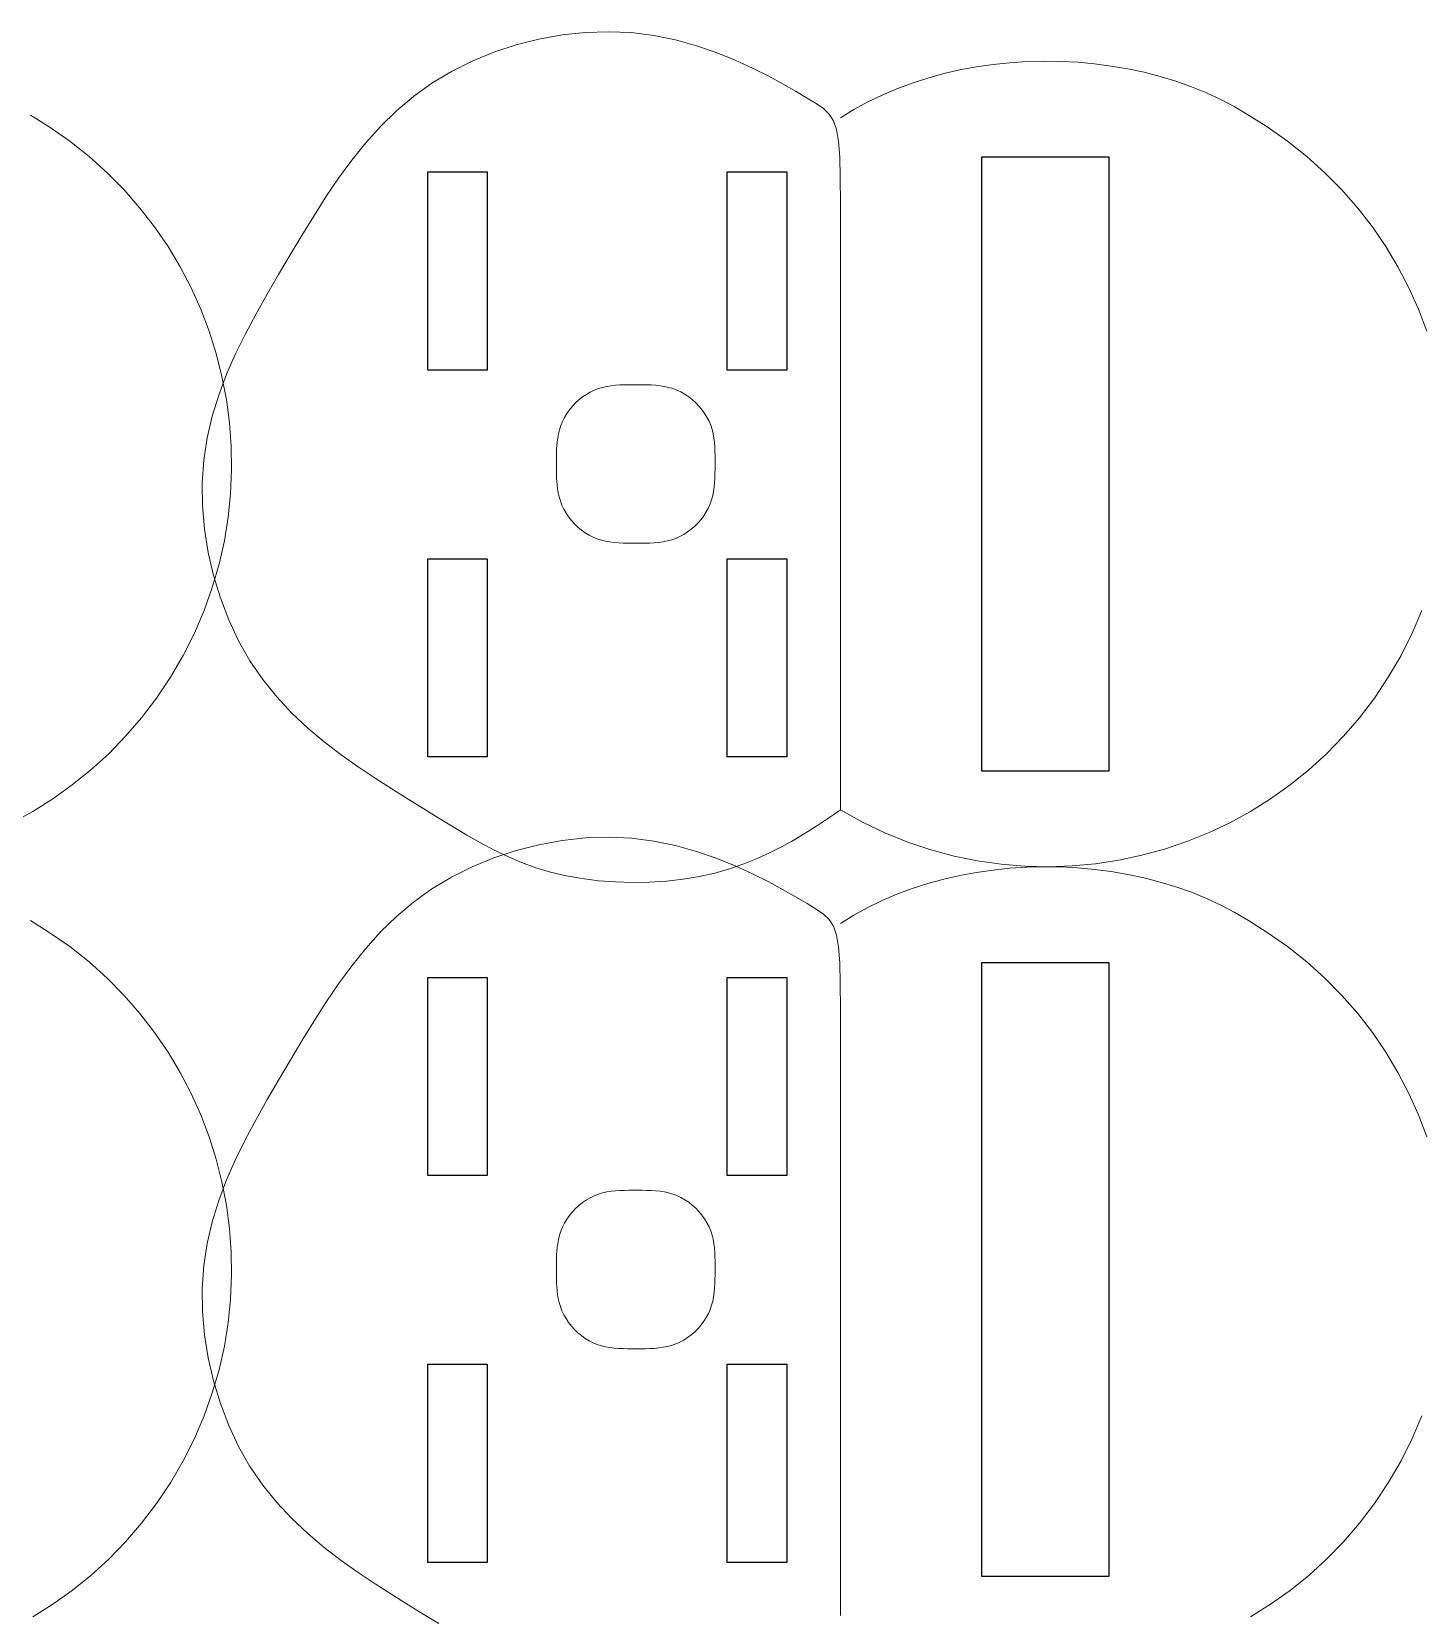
# Model space of a CAD drawing. Header units: millimetres. Extents: x -413 to -167, y -330 to -180.
# Drawn here: x -264.66 to -229.65, y -287.29 to -247.34 of the extents above; entities that cross this region are included whole.
import ezdxf

# ---------------------------------------------------------------- set-up
doc = ezdxf.new("R2010")
doc.units = ezdxf.units.MM
doc.layers.add('CUT', color=7, linetype='CONTINUOUS')

msp = doc.modelspace()

# ---------------------------------------------------------------- linework, layer by layer
at = {"layer": 'CUT', "color": 7, "linetype": 'CONTINUOUS', "lineweight": 0}
for p, q in [((-252.999, -247.86), (-252.435, -247.674)), ((-252.435, -247.674), (-251.858, -247.528)), ((-251.858, -247.528), (-251.274, -247.422)), ((-251.274, -247.422), (-250.687, -247.359)), ((-250.687, -247.359), (-250.102, -247.34)), ((-250.102, -247.34), (-249.525, -247.365)), ((-249.525, -247.365), (-248.962, -247.437)), ((-248.962, -247.437), (-248.415, -247.549)), ((-248.415, -247.549), (-247.888, -247.696)), ((-253.546, -248.084), (-252.999, -247.86)), ((-247.888, -247.696), (-247.387, -247.869)), ((-247.387, -247.869), (-246.913, -248.06)), ((-246.913, -248.06), (-246.471, -248.262)), ((-254.564, -248.642), (-254.069, -248.345)), ((-254.069, -248.345), (-253.546, -248.084)), ((-246.471, -248.262), (-246.064, -248.466)), ((-246.064, -248.466), (-245.696, -248.665)), ((-242.05, -248.509), (-241.647, -248.398)), ((-241.647, -248.398), (-241.238, -248.305)), ((-241.238, -248.305), (-240.822, -248.228)), ((-240.822, -248.228), (-240.402, -248.167)), ((-240.402, -248.167), (-239.978, -248.123)), ((-239.978, -248.123), (-239.551, -248.096)), ((-239.551, -248.096), (-239.123, -248.085)), ((-239.123, -248.085), (-238.695, -248.09)), ((-238.695, -248.09), (-238.268, -248.112)), ((-238.268, -248.112), (-237.843, -248.151)), ((-237.843, -248.151), (-237.421, -248.206)), ((-237.421, -248.206), (-237.003, -248.277)), ((-237.003, -248.277), (-236.592, -248.365)), ((-236.592, -248.365), (-236.187, -248.47)), ((-236.187, -248.47), (-235.789, -248.591)), ((-255.026, -248.974), (-254.564, -248.642)), ((-245.696, -248.665), (-245.371, -248.851)), ((-245.371, -248.851), (-245.092, -249.015)), ((-243.203, -248.938), (-242.829, -248.778)), ((-242.829, -248.778), (-242.444, -248.635)), ((-242.444, -248.635), (-242.05, -248.509)), ((-235.789, -248.591), (-235.401, -248.729)), ((-235.401, -248.729), (-235.023, -248.883)), ((-255.455, -249.337), (-255.026, -248.974)), ((-245.092, -249.015), (-244.863, -249.154)), ((-244.863, -249.154), (-244.679, -249.281)), ((-243.915, -249.306), (-243.566, -249.114)), ((-243.566, -249.114), (-243.203, -248.938)), ((-235.023, -248.883), (-234.657, -249.053)), ((-234.657, -249.053), (-234.303, -249.24)), ((-234.303, -249.24), (-233.963, -249.444)), ((-264.683, -249.444), (-264.213, -249.74)), ((-255.855, -249.728), (-255.455, -249.337)), ((-244.679, -249.281), (-244.536, -249.419)), ((-244.536, -249.419), (-244.43, -249.588)), ((-244.43, -249.588), (-244.353, -249.811)), ((-244.251, -249.516), (-243.915, -249.306)), ((-233.963, -249.444), (-233.493, -249.74)), ((-264.213, -249.74), (-263.696, -250.1)), ((-256.229, -250.145), (-255.855, -249.728)), ((-244.353, -249.811), (-244.303, -250.109)), ((-233.493, -249.74), (-232.977, -250.1)), ((-263.696, -250.1), (-263.209, -250.486)), ((-256.581, -250.583), (-256.229, -250.145)), ((-244.303, -250.109), (-244.272, -250.505)), ((-232.977, -250.1), (-232.489, -250.486)), ((-263.209, -250.486), (-262.751, -250.898)), ((-256.914, -251.038), (-256.581, -250.583)), ((-244.272, -250.505), (-244.257, -251.021)), ((-232.489, -250.486), (-232.031, -250.898)), ((-262.751, -250.898), (-262.322, -251.332)), ((-257.232, -251.508), (-256.914, -251.038)), ((-244.257, -251.021), (-244.251, -251.677)), ((-232.031, -250.898), (-231.602, -251.332)), ((-262.322, -251.332), (-261.923, -251.789)), ((-257.539, -251.99), (-257.232, -251.508)), ((-244.251, -251.677), (-244.251, -252.496)), ((-231.602, -251.332), (-231.203, -251.789)), ((-261.923, -251.789), (-261.554, -252.265)), ((-257.838, -252.478), (-257.539, -251.99)), ((-231.203, -251.789), (-230.834, -252.265)), ((-261.554, -252.265), (-261.216, -252.761)), ((-230.834, -252.265), (-230.496, -252.761)), ((-261.216, -252.761), (-260.909, -253.273)), ((-258.133, -252.971), (-257.838, -252.478)), ((-244.251, -252.496), (-244.251, -253.487)), ((-230.496, -252.761), (-230.189, -253.273)), ((-260.909, -253.273), (-260.634, -253.801)), ((-258.426, -253.464), (-258.133, -252.971)), ((-230.189, -253.273), (-229.914, -253.801)), ((-258.716, -253.959), (-258.426, -253.464)), ((-244.251, -253.487), (-244.251, -254.621)), ((-260.634, -253.801), (-260.39, -254.343)), ((-258.996, -254.457), (-258.716, -253.959)), ((-229.914, -253.801), (-229.67, -254.343)), ((-260.39, -254.343), (-260.179, -254.897)), ((-259.263, -254.959), (-258.996, -254.457)), ((-229.67, -254.343), (-229.459, -254.897)), ((-244.251, -254.621), (-244.251, -255.86)), ((-260.179, -254.897), (-260, -255.462)), ((-259.512, -255.467), (-259.263, -254.959)), ((-260, -255.462), (-259.855, -256.036)), ((-259.738, -255.982), (-259.512, -255.467)), ((-259.935, -256.506), (-259.738, -255.982)), ((-259.855, -256.036), (-259.743, -256.618)), ((-244.251, -255.86), (-244.251, -257.166)), ((-250.663, -256.489), (-250.564, -256.432)), ((-250.564, -256.432), (-250.462, -256.384)), ((-250.462, -256.384), (-250.358, -256.345)), ((-250.358, -256.345), (-250.252, -256.314)), ((-250.252, -256.314), (-250.145, -256.29)), ((-250.145, -256.29), (-250.036, -256.272)), ((-250.036, -256.272), (-249.926, -256.26)), ((-249.926, -256.26), (-249.815, -256.252)), ((-249.815, -256.252), (-249.703, -256.248)), ((-249.703, -256.248), (-249.59, -256.246)), ((-249.59, -256.246), (-249.477, -256.245)), ((-249.477, -256.245), (-249.364, -256.245)), ((-249.364, -256.245), (-249.251, -256.246)), ((-249.251, -256.246), (-249.138, -256.248)), ((-249.138, -256.248), (-249.026, -256.252)), ((-249.026, -256.252), (-248.915, -256.259)), ((-248.915, -256.259), (-248.805, -256.271)), ((-248.805, -256.271), (-248.696, -256.288)), ((-248.696, -256.288), (-248.588, -256.312)), ((-248.588, -256.312), (-248.482, -256.342)), ((-248.482, -256.342), (-248.378, -256.381)), ((-248.378, -256.381), (-248.276, -256.428)), ((-248.276, -256.428), (-248.177, -256.485)), ((-260.1, -257.04), (-259.935, -256.506)), ((-259.743, -256.618), (-259.664, -257.206)), ((-251.09, -256.881), (-251.016, -256.791)), ((-251.016, -256.791), (-250.936, -256.706)), ((-250.936, -256.706), (-250.849, -256.627)), ((-250.849, -256.627), (-250.758, -256.555)), ((-250.758, -256.555), (-250.663, -256.489)), ((-248.177, -256.485), (-248.081, -256.549)), ((-248.081, -256.549), (-247.99, -256.621)), ((-247.99, -256.621), (-247.903, -256.7)), ((-247.903, -256.7), (-247.822, -256.784)), ((-247.822, -256.784), (-247.747, -256.874)), ((-260.227, -257.587), (-260.1, -257.04)), ((-259.664, -257.206), (-259.62, -257.798)), ((-251.308, -257.278), (-251.267, -257.175)), ((-251.267, -257.175), (-251.216, -257.074)), ((-251.216, -257.074), (-251.157, -256.976)), ((-251.157, -256.976), (-251.09, -256.881)), ((-247.747, -256.874), (-247.68, -256.968)), ((-247.68, -256.968), (-247.62, -257.066)), ((-247.62, -257.066), (-247.569, -257.167)), ((-247.569, -257.167), (-247.527, -257.27)), ((-244.251, -257.166), (-244.251, -258.503)), ((-260.313, -258.147), (-260.227, -257.587)), ((-251.399, -257.685), (-251.385, -257.587)), ((-251.385, -257.587), (-251.366, -257.486)), ((-251.366, -257.486), (-251.341, -257.382)), ((-251.341, -257.382), (-251.308, -257.278)), ((-247.527, -257.27), (-247.493, -257.376)), ((-247.493, -257.376), (-247.467, -257.483)), ((-247.467, -257.483), (-247.448, -257.591)), ((-247.448, -257.591), (-247.434, -257.701)), ((-259.62, -257.798), (-259.611, -258.394)), ((-251.416, -258.014), (-251.415, -257.944)), ((-251.416, -258.073), (-251.416, -258.014)), ((-251.415, -257.944), (-251.413, -257.865)), ((-251.413, -257.865), (-251.407, -257.778)), ((-251.407, -257.778), (-251.399, -257.685)), ((-247.434, -257.701), (-247.425, -257.812)), ((-247.425, -257.812), (-247.42, -257.924)), ((-247.42, -257.924), (-247.417, -258.036)), ((-247.417, -258.036), (-247.416, -258.149)), ((-260.352, -258.72), (-260.313, -258.147)), ((-259.611, -258.394), (-259.637, -258.991)), ((-251.416, -258.122), (-251.416, -258.073)), ((-251.416, -258.162), (-251.416, -258.122)), ((-251.416, -258.196), (-251.416, -258.162)), ((-251.416, -258.226), (-251.416, -258.196)), ((-251.416, -258.255), (-251.416, -258.226)), ((-251.416, -258.284), (-251.416, -258.255)), ((-251.416, -258.316), (-251.416, -258.284)), ((-251.416, -258.354), (-251.416, -258.316)), ((-251.416, -258.4), (-251.416, -258.354)), ((-251.416, -258.456), (-251.416, -258.4)), ((-251.416, -258.523), (-251.416, -258.456)), ((-247.416, -258.375), (-247.418, -258.488)), ((-247.416, -258.149), (-247.416, -258.262)), ((-247.416, -258.262), (-247.416, -258.375)), ((-260.346, -259.303), (-260.352, -258.72)), ((-251.414, -258.599), (-251.416, -258.523)), ((-251.409, -258.684), (-251.414, -258.599)), ((-251.402, -258.775), (-251.409, -258.684)), ((-251.39, -258.872), (-251.402, -258.775)), ((-247.438, -258.822), (-247.453, -258.932)), ((-247.427, -258.712), (-247.438, -258.822)), ((-247.421, -258.6), (-247.427, -258.712)), ((-247.418, -258.488), (-247.421, -258.6)), ((-244.251, -258.503), (-244.251, -259.833)), ((-259.637, -258.991), (-259.698, -259.587)), ((-251.373, -258.972), (-251.39, -258.872)), ((-251.35, -259.075), (-251.373, -258.972)), ((-251.319, -259.179), (-251.35, -259.075)), ((-251.28, -259.283), (-251.319, -259.179)), ((-247.539, -259.251), (-247.584, -259.354)), ((-247.503, -259.146), (-247.539, -259.251)), ((-247.475, -259.04), (-247.503, -259.146)), ((-247.453, -258.932), (-247.475, -259.04)), ((-260.296, -259.889), (-260.346, -259.303)), ((-259.698, -259.587), (-259.795, -260.182)), ((-251.233, -259.385), (-251.28, -259.283)), ((-251.176, -259.484), (-251.233, -259.385)), ((-251.112, -259.58), (-251.176, -259.484)), ((-251.04, -259.671), (-251.112, -259.58)), ((-247.769, -259.643), (-247.846, -259.732)), ((-247.7, -259.551), (-247.769, -259.643)), ((-247.637, -259.454), (-247.7, -259.551)), ((-247.584, -259.354), (-247.637, -259.454)), ((-260.204, -260.475), (-260.296, -259.889)), ((-250.961, -259.758), (-251.04, -259.671)), ((-250.877, -259.839), (-250.961, -259.758)), ((-250.787, -259.914), (-250.877, -259.839)), ((-250.693, -259.981), (-250.787, -259.914)), ((-250.595, -260.041), (-250.693, -259.981)), ((-250.494, -260.092), (-250.595, -260.041)), ((-248.207, -260.023), (-248.307, -260.077)), ((-248.11, -259.961), (-248.207, -260.023)), ((-248.017, -259.891), (-248.11, -259.961)), ((-247.929, -259.815), (-248.017, -259.891)), ((-247.846, -259.732), (-247.929, -259.815)), ((-244.251, -259.833), (-244.251, -261.118)), ((-259.795, -260.182), (-259.929, -260.773)), ((-250.39, -260.134), (-250.494, -260.092)), ((-250.285, -260.167), (-250.39, -260.134)), ((-250.178, -260.193), (-250.285, -260.167)), ((-250.07, -260.213), (-250.178, -260.193)), ((-249.96, -260.226), (-250.07, -260.213)), ((-249.849, -260.235), (-249.96, -260.226)), ((-249.737, -260.241), (-249.849, -260.235)), ((-249.625, -260.244), (-249.737, -260.241)), ((-249.512, -260.244), (-249.625, -260.244)), ((-249.399, -260.245), (-249.512, -260.244)), ((-249.286, -260.244), (-249.399, -260.245)), ((-249.173, -260.243), (-249.286, -260.244)), ((-249.061, -260.24), (-249.173, -260.243)), ((-248.949, -260.233), (-249.061, -260.24)), ((-248.839, -260.223), (-248.949, -260.233)), ((-248.729, -260.207), (-248.839, -260.223)), ((-248.621, -260.186), (-248.729, -260.207)), ((-248.514, -260.158), (-248.621, -260.186)), ((-248.41, -260.122), (-248.514, -260.158)), ((-248.307, -260.077), (-248.41, -260.122)), ((-260.07, -261.055), (-260.204, -260.475)), ((-259.929, -260.773), (-260.099, -261.36)), ((-259.896, -261.624), (-260.07, -261.055)), ((-244.251, -261.118), (-244.251, -262.321)), ((-260.099, -261.36), (-260.306, -261.94)), ((-259.684, -262.176), (-259.896, -261.624)), ((-260.306, -261.94), (-260.551, -262.512)), ((-229.586, -261.94), (-229.831, -262.512)), ((-259.434, -262.707), (-259.684, -262.176)), ((-244.251, -262.321), (-244.251, -263.404)), ((-260.551, -262.512), (-260.833, -263.074)), ((-259.148, -263.211), (-259.434, -262.707)), ((-229.831, -262.512), (-230.113, -263.074)), ((-260.833, -263.074), (-261.153, -263.624)), ((-258.827, -263.684), (-259.148, -263.211)), ((-230.113, -263.074), (-230.433, -263.624)), ((-261.153, -263.624), (-261.504, -264.15)), ((-244.251, -263.404), (-244.251, -264.331)), ((-230.433, -263.624), (-230.784, -264.15)), ((-258.474, -264.122), (-258.827, -263.684)), ((-261.504, -264.15), (-261.882, -264.647)), ((-258.094, -264.529), (-258.474, -264.122)), ((-244.251, -264.331), (-244.251, -265.083)), ((-230.784, -264.15), (-231.162, -264.647)), ((-261.882, -264.647), (-262.285, -265.115)), ((-257.693, -264.906), (-258.094, -264.529)), ((-231.162, -264.647), (-231.565, -265.115)), ((-262.285, -265.115), (-262.712, -265.554)), ((-257.277, -265.257), (-257.693, -264.906)), ((-256.85, -265.583), (-257.277, -265.257)), ((-244.251, -265.083), (-244.251, -265.678)), ((-231.565, -265.115), (-231.992, -265.554)), ((-262.712, -265.554), (-263.162, -265.963)), ((-256.42, -265.888), (-256.85, -265.583)), ((-231.992, -265.554), (-232.442, -265.963)), ((-263.162, -265.963), (-263.632, -266.342)), ((-255.99, -266.174), (-256.42, -265.888)), ((-244.251, -265.678), (-244.251, -266.132)), ((-232.442, -265.963), (-232.912, -266.342)), ((-263.632, -266.342), (-264.121, -266.69)), ((-255.567, -266.444), (-255.99, -266.174)), ((-255.156, -266.699), (-255.567, -266.444)), ((-244.251, -266.132), (-244.251, -266.466)), ((-232.912, -266.342), (-233.401, -266.69)), ((-264.121, -266.69), (-264.628, -267.008)), ((-254.763, -266.944), (-255.156, -266.699)), ((-244.251, -266.466), (-244.251, -266.697)), ((-244.251, -266.697), (-244.251, -266.844)), ((-244.251, -266.844), (-244.251, -266.927)), ((-233.401, -266.69), (-233.908, -267.008)), ((-264.628, -267.008), (-265.151, -267.294)), ((-254.387, -267.177), (-254.763, -266.944)), ((-254.026, -267.399), (-254.387, -267.177)), ((-244.571, -267.186), (-244.697, -267.27)), ((-244.471, -267.12), (-244.571, -267.186)), ((-244.394, -267.069), (-244.471, -267.12)), ((-244.338, -267.032), (-244.394, -267.069)), ((-244.299, -267.006), (-244.338, -267.032)), ((-244.273, -266.989), (-244.299, -267.006)), ((-244.259, -266.979), (-244.273, -266.989)), ((-244.252, -266.975), (-244.259, -266.979)), ((-244.251, -266.974), (-244.252, -266.975)), ((-244.251, -266.927), (-244.251, -266.964)), ((-244.251, -266.964), (-244.251, -266.974)), ((-243.696, -267.28), (-244.251, -266.972)), ((-244.251, -266.974), (-244.251, -266.974)), ((-233.908, -267.008), (-234.431, -267.294)), ((-253.676, -267.608), (-254.026, -267.399)), ((-253.331, -267.804), (-253.676, -267.608)), ((-245.25, -267.624), (-245.49, -267.765)), ((-245.037, -267.492), (-245.25, -267.624)), ((-244.853, -267.373), (-245.037, -267.492)), ((-244.697, -267.27), (-244.853, -267.373)), ((-243.13, -267.55), (-243.696, -267.28)), ((-242.555, -267.782), (-243.13, -267.55)), ((-234.969, -267.548), (-235.519, -267.77)), ((-234.431, -267.294), (-234.969, -267.548)), ((-252.989, -267.985), (-253.331, -267.804)), ((-252.999, -268.181), (-252.435, -267.995)), ((-252.645, -268.15), (-252.989, -267.985)), ((-252.435, -267.995), (-251.858, -267.849)), ((-251.858, -267.849), (-251.274, -267.743)), ((-251.274, -267.743), (-250.687, -267.68)), ((-250.687, -267.68), (-250.102, -267.661)), ((-250.102, -267.661), (-249.525, -267.686)), ((-249.525, -267.686), (-248.962, -267.757)), ((-248.962, -267.757), (-248.415, -267.87)), ((-248.415, -267.87), (-247.888, -268.017)), ((-247.888, -268.017), (-247.387, -268.19)), ((-245.755, -267.911), (-246.044, -268.057)), ((-245.49, -267.765), (-245.755, -267.911)), ((-241.973, -267.977), (-242.555, -267.782)), ((-241.384, -268.135), (-241.973, -267.977)), ((-236.08, -267.959), (-236.652, -268.116)), ((-235.519, -267.77), (-236.08, -267.959)), ((-254.069, -268.666), (-253.546, -268.405)), ((-253.546, -268.405), (-252.999, -268.181)), ((-252.296, -268.298), (-252.645, -268.15)), ((-251.937, -268.429), (-252.296, -268.298)), ((-251.564, -268.541), (-251.937, -268.429)), ((-247.387, -268.19), (-246.913, -268.381)), ((-246.692, -268.334), (-247.048, -268.457)), ((-246.913, -268.381), (-246.471, -268.583)), ((-246.357, -268.199), (-246.692, -268.334)), ((-246.044, -268.057), (-246.357, -268.199)), ((-240.792, -268.256), (-241.384, -268.135)), ((-240.196, -268.341), (-240.792, -268.256)), ((-240.402, -268.488), (-239.978, -268.444)), ((-239.599, -268.391), (-240.196, -268.341)), ((-239.978, -268.444), (-239.551, -268.416)), ((-239.003, -268.405), (-239.599, -268.391)), ((-239.551, -268.416), (-239.123, -268.405)), ((-239.123, -268.405), (-238.695, -268.411)), ((-238.408, -268.384), (-239.003, -268.405)), ((-238.695, -268.411), (-238.268, -268.433)), ((-237.817, -268.329), (-238.408, -268.384)), ((-238.268, -268.433), (-237.843, -268.471)), ((-237.231, -268.239), (-237.817, -268.329)), ((-236.652, -268.116), (-237.231, -268.239)), ((-254.564, -268.963), (-254.069, -268.666)), ((-251.175, -268.633), (-251.564, -268.541)), ((-250.77, -268.705), (-251.175, -268.633)), ((-250.353, -268.758), (-250.77, -268.705)), ((-249.928, -268.79), (-250.353, -268.758)), ((-249.499, -268.802), (-249.928, -268.79)), ((-249.07, -268.794), (-249.499, -268.802)), ((-248.644, -268.767), (-249.07, -268.794)), ((-248.225, -268.719), (-248.644, -268.767)), ((-247.817, -268.651), (-248.225, -268.719)), ((-247.423, -268.564), (-247.817, -268.651)), ((-247.048, -268.457), (-247.423, -268.564)), ((-246.471, -268.583), (-246.064, -268.787)), ((-246.064, -268.787), (-245.696, -268.986)), ((-242.444, -268.956), (-242.05, -268.829)), ((-242.05, -268.829), (-241.647, -268.719)), ((-241.647, -268.719), (-241.238, -268.625)), ((-241.238, -268.625), (-240.822, -268.548)), ((-240.822, -268.548), (-240.402, -268.488)), ((-237.843, -268.471), (-237.421, -268.526)), ((-237.421, -268.526), (-237.003, -268.598)), ((-237.003, -268.598), (-236.592, -268.686)), ((-236.592, -268.686), (-236.187, -268.791)), ((-236.187, -268.791), (-235.789, -268.912)), ((-255.026, -269.295), (-254.564, -268.963)), ((-245.696, -268.986), (-245.371, -269.171)), ((-245.371, -269.171), (-245.092, -269.336)), ((-243.203, -269.258), (-242.829, -269.099)), ((-242.829, -269.099), (-242.444, -268.956)), ((-235.789, -268.912), (-235.401, -269.049)), ((-235.401, -269.049), (-235.023, -269.203)), ((-235.023, -269.203), (-234.657, -269.374)), ((-255.455, -269.658), (-255.026, -269.295)), ((-245.092, -269.336), (-244.863, -269.475)), ((-244.863, -269.475), (-244.679, -269.602)), ((-244.679, -269.602), (-244.536, -269.739)), ((-244.251, -269.836), (-243.915, -269.627)), ((-243.915, -269.627), (-243.566, -269.434)), ((-243.566, -269.434), (-243.203, -269.258)), ((-234.657, -269.374), (-234.303, -269.561)), ((-234.303, -269.561), (-233.963, -269.765)), ((-264.683, -269.765), (-264.213, -270.061)), ((-256.229, -270.466), (-255.855, -270.049)), ((-255.855, -270.049), (-255.455, -269.658)), ((-244.536, -269.739), (-244.43, -269.908)), ((-244.43, -269.908), (-244.353, -270.131)), ((-233.963, -269.765), (-233.493, -270.061)), ((-264.213, -270.061), (-263.696, -270.42)), ((-263.696, -270.42), (-263.209, -270.807)), ((-244.353, -270.131), (-244.303, -270.43)), ((-244.303, -270.43), (-244.272, -270.826)), ((-233.493, -270.061), (-232.977, -270.42)), ((-232.977, -270.42), (-232.489, -270.807)), ((-263.209, -270.807), (-262.751, -271.218)), ((-256.581, -270.903), (-256.229, -270.466)), ((-244.272, -270.826), (-244.257, -271.341)), ((-232.489, -270.807), (-232.031, -271.218)), ((-262.751, -271.218), (-262.322, -271.653)), ((-256.914, -271.359), (-256.581, -270.903)), ((-232.031, -271.218), (-231.602, -271.653)), ((-257.232, -271.829), (-256.914, -271.359)), ((-244.257, -271.341), (-244.251, -271.997)), ((-262.322, -271.653), (-261.923, -272.109)), ((-257.539, -272.31), (-257.232, -271.829)), ((-244.251, -271.997), (-244.251, -272.816)), ((-231.602, -271.653), (-231.203, -272.109)), ((-261.923, -272.109), (-261.554, -272.586)), ((-257.838, -272.799), (-257.539, -272.31)), ((-231.203, -272.109), (-230.834, -272.586)), ((-261.554, -272.586), (-261.216, -273.081)), ((-258.133, -273.291), (-257.838, -272.799)), ((-244.251, -272.816), (-244.251, -273.807)), ((-230.834, -272.586), (-230.496, -273.081)), ((-261.216, -273.081), (-260.909, -273.594)), ((-230.496, -273.081), (-230.189, -273.594)), ((-260.909, -273.594), (-260.634, -274.122)), ((-258.426, -273.785), (-258.133, -273.291)), ((-230.189, -273.594), (-229.914, -274.122)), ((-258.716, -274.28), (-258.426, -273.785)), ((-244.251, -273.807), (-244.251, -274.941)), ((-260.634, -274.122), (-260.39, -274.664)), ((-258.996, -274.777), (-258.716, -274.28)), ((-229.914, -274.122), (-229.67, -274.664)), ((-260.39, -274.664), (-260.179, -275.218)), ((-259.263, -275.279), (-258.996, -274.777)), ((-229.67, -274.664), (-229.459, -275.218)), ((-260.179, -275.218), (-260, -275.783)), ((-244.251, -274.941), (-244.251, -276.18)), ((-259.512, -275.787), (-259.263, -275.279)), ((-260, -275.783), (-259.855, -276.357)), ((-259.738, -276.302), (-259.512, -275.787)), ((-259.935, -276.827), (-259.738, -276.302)), ((-259.855, -276.357), (-259.743, -276.939)), ((-244.251, -276.18), (-244.251, -277.487)), ((-260.1, -277.361), (-259.935, -276.827)), ((-250.758, -276.875), (-250.663, -276.81)), ((-250.663, -276.81), (-250.564, -276.753)), ((-250.564, -276.753), (-250.462, -276.705)), ((-250.462, -276.705), (-250.358, -276.665)), ((-250.358, -276.665), (-250.252, -276.634)), ((-250.252, -276.634), (-250.145, -276.61)), ((-250.145, -276.61), (-250.036, -276.593)), ((-250.036, -276.593), (-249.926, -276.581)), ((-249.926, -276.581), (-249.815, -276.573)), ((-249.815, -276.573), (-249.703, -276.568)), ((-249.703, -276.568), (-249.59, -276.566)), ((-249.59, -276.566), (-249.477, -276.566)), ((-249.477, -276.566), (-249.364, -276.566)), ((-249.364, -276.566), (-249.251, -276.566)), ((-249.251, -276.566), (-249.138, -276.568)), ((-249.138, -276.568), (-249.026, -276.572)), ((-249.026, -276.572), (-248.915, -276.58)), ((-248.915, -276.58), (-248.805, -276.592)), ((-248.805, -276.592), (-248.696, -276.609)), ((-248.696, -276.609), (-248.588, -276.632)), ((-248.588, -276.632), (-248.482, -276.663)), ((-248.482, -276.663), (-248.378, -276.701)), ((-248.378, -276.701), (-248.276, -276.749)), ((-248.276, -276.749), (-248.177, -276.805)), ((-248.177, -276.805), (-248.081, -276.87)), ((-259.743, -276.939), (-259.664, -277.527)), ((-251.157, -277.296), (-251.09, -277.202)), ((-251.09, -277.202), (-251.016, -277.112)), ((-251.016, -277.112), (-250.936, -277.027)), ((-250.936, -277.027), (-250.849, -276.948)), ((-250.849, -276.948), (-250.758, -276.875)), ((-248.081, -276.87), (-247.99, -276.942)), ((-247.99, -276.942), (-247.903, -277.02)), ((-247.903, -277.02), (-247.822, -277.105)), ((-247.822, -277.105), (-247.747, -277.195)), ((-247.747, -277.195), (-247.68, -277.289)), ((-260.227, -277.907), (-260.1, -277.361)), ((-259.664, -277.527), (-259.62, -278.119)), ((-251.341, -277.703), (-251.308, -277.599)), ((-251.308, -277.599), (-251.267, -277.496)), ((-251.267, -277.496), (-251.216, -277.395)), ((-251.216, -277.395), (-251.157, -277.296)), ((-247.68, -277.289), (-247.62, -277.387)), ((-247.62, -277.387), (-247.569, -277.488)), ((-247.569, -277.488), (-247.527, -277.591)), ((-247.527, -277.591), (-247.493, -277.696)), ((-244.251, -277.487), (-244.251, -278.823)), ((-260.313, -278.467), (-260.227, -277.907)), ((-251.407, -278.099), (-251.399, -278.006)), ((-251.399, -278.006), (-251.385, -277.908)), ((-251.385, -277.908), (-251.366, -277.806)), ((-251.366, -277.806), (-251.341, -277.703)), ((-247.493, -277.696), (-247.467, -277.803)), ((-247.467, -277.803), (-247.448, -277.912)), ((-247.448, -277.912), (-247.434, -278.022)), ((-247.434, -278.022), (-247.425, -278.133)), ((-259.62, -278.119), (-259.611, -278.714)), ((-251.416, -278.335), (-251.415, -278.265)), ((-251.416, -278.394), (-251.416, -278.335)), ((-251.416, -278.443), (-251.416, -278.394)), ((-251.415, -278.265), (-251.413, -278.185)), ((-251.413, -278.185), (-251.407, -278.099)), ((-247.425, -278.133), (-247.42, -278.245)), ((-247.42, -278.245), (-247.417, -278.357)), ((-247.417, -278.357), (-247.416, -278.47)), ((-260.352, -279.041), (-260.313, -278.467)), ((-259.611, -278.714), (-259.637, -279.311)), ((-251.416, -278.483), (-251.416, -278.443)), ((-251.416, -278.517), (-251.416, -278.483)), ((-251.416, -278.547), (-251.416, -278.517)), ((-251.416, -278.575), (-251.416, -278.547)), ((-251.416, -278.605), (-251.416, -278.575)), ((-251.416, -278.637), (-251.416, -278.605)), ((-251.416, -278.675), (-251.416, -278.637)), ((-251.416, -278.721), (-251.416, -278.675)), ((-251.416, -278.777), (-251.416, -278.721)), ((-251.416, -278.844), (-251.416, -278.777)), ((-247.418, -278.809), (-247.421, -278.921)), ((-247.416, -278.696), (-247.418, -278.809)), ((-247.416, -278.47), (-247.416, -278.583)), ((-247.416, -278.583), (-247.416, -278.696)), ((-244.251, -278.823), (-244.251, -280.153)), ((-260.346, -279.623), (-260.352, -279.041)), ((-251.414, -278.92), (-251.416, -278.844)), ((-251.409, -279.005), (-251.414, -278.92)), ((-251.402, -279.096), (-251.409, -279.005)), ((-251.39, -279.193), (-251.402, -279.096)), ((-251.373, -279.293), (-251.39, -279.193)), ((-247.438, -279.143), (-247.453, -279.253)), ((-247.427, -279.033), (-247.438, -279.143)), ((-247.421, -278.921), (-247.427, -279.033)), ((-260.296, -280.21), (-260.346, -279.623)), ((-259.637, -279.311), (-259.698, -279.908)), ((-251.35, -279.396), (-251.373, -279.293)), ((-251.319, -279.5), (-251.35, -279.396)), ((-251.28, -279.604), (-251.319, -279.5)), ((-251.233, -279.706), (-251.28, -279.604)), ((-247.539, -279.572), (-247.584, -279.674)), ((-247.503, -279.467), (-247.539, -279.572)), ((-247.475, -279.361), (-247.503, -279.467)), ((-247.453, -279.253), (-247.475, -279.361)), ((-259.698, -279.908), (-259.795, -280.503)), ((-251.176, -279.805), (-251.233, -279.706)), ((-251.112, -279.9), (-251.176, -279.805)), ((-251.04, -279.992), (-251.112, -279.9)), ((-250.961, -280.079), (-251.04, -279.992)), ((-247.769, -279.964), (-247.846, -280.053)), ((-247.7, -279.871), (-247.769, -279.964)), ((-247.637, -279.775), (-247.7, -279.871)), ((-247.584, -279.674), (-247.637, -279.775)), ((-260.204, -280.796), (-260.296, -280.21)), ((-250.877, -280.16), (-250.961, -280.079)), ((-250.787, -280.234), (-250.877, -280.16)), ((-250.693, -280.302), (-250.787, -280.234)), ((-250.595, -280.362), (-250.693, -280.302)), ((-250.494, -280.413), (-250.595, -280.362)), ((-250.39, -280.455), (-250.494, -280.413)), ((-248.307, -280.398), (-248.41, -280.443)), ((-248.207, -280.344), (-248.307, -280.398)), ((-248.11, -280.282), (-248.207, -280.344)), ((-248.017, -280.212), (-248.11, -280.282)), ((-247.929, -280.135), (-248.017, -280.212)), ((-247.846, -280.053), (-247.929, -280.135)), ((-244.251, -280.153), (-244.251, -281.438)), ((-260.07, -281.376), (-260.204, -280.796)), ((-259.795, -280.503), (-259.929, -281.094)), ((-250.285, -280.488), (-250.39, -280.455)), ((-250.178, -280.514), (-250.285, -280.488)), ((-250.07, -280.533), (-250.178, -280.514)), ((-249.96, -280.547), (-250.07, -280.533)), ((-249.849, -280.556), (-249.96, -280.547)), ((-249.737, -280.562), (-249.849, -280.556)), ((-249.625, -280.564), (-249.737, -280.562)), ((-249.512, -280.565), (-249.625, -280.564)), ((-249.399, -280.565), (-249.512, -280.565)), ((-249.286, -280.565), (-249.399, -280.565)), ((-249.173, -280.564), (-249.286, -280.565)), ((-249.061, -280.56), (-249.173, -280.564)), ((-248.949, -280.554), (-249.061, -280.56)), ((-248.839, -280.544), (-248.949, -280.554)), ((-248.729, -280.528), (-248.839, -280.544)), ((-248.621, -280.507), (-248.729, -280.528)), ((-248.514, -280.479), (-248.621, -280.507)), ((-248.41, -280.443), (-248.514, -280.479)), ((-259.929, -281.094), (-260.099, -281.68)), ((-259.896, -281.944), (-260.07, -281.376)), ((-244.251, -281.438), (-244.251, -282.641)), ((-260.099, -281.68), (-260.306, -282.26)), ((-259.684, -282.497), (-259.896, -281.944)), ((-260.306, -282.26), (-260.551, -282.832)), ((-229.586, -282.26), (-229.831, -282.832)), ((-260.551, -282.832), (-260.833, -283.395)), ((-259.434, -283.028), (-259.684, -282.497)), ((-244.251, -282.641), (-244.251, -283.724)), ((-229.831, -282.832), (-230.113, -283.395)), ((-259.148, -283.532), (-259.434, -283.028)), ((-260.833, -283.395), (-261.153, -283.945)), ((-258.827, -284.004), (-259.148, -283.532)), ((-230.113, -283.395), (-230.433, -283.945)), ((-261.153, -283.945), (-261.504, -284.471)), ((-258.474, -284.443), (-258.827, -284.004)), ((-244.251, -283.724), (-244.251, -284.651)), ((-230.433, -283.945), (-230.784, -284.471)), ((-261.504, -284.471), (-261.882, -284.968)), ((-258.094, -284.85), (-258.474, -284.443)), ((-244.251, -284.651), (-244.251, -285.404)), ((-230.784, -284.471), (-231.162, -284.968)), ((-261.882, -284.968), (-262.285, -285.436)), ((-257.693, -285.227), (-258.094, -284.85)), ((-257.277, -285.578), (-257.693, -285.227)), ((-231.162, -284.968), (-231.565, -285.436)), ((-262.285, -285.436), (-262.712, -285.875)), ((-256.85, -285.904), (-257.277, -285.578)), ((-244.251, -285.404), (-244.251, -285.998)), ((-231.565, -285.436), (-231.992, -285.875)), ((-262.712, -285.875), (-263.162, -286.284)), ((-256.42, -286.209), (-256.85, -285.904)), ((-244.251, -285.998), (-244.251, -286.452)), ((-231.992, -285.875), (-232.442, -286.284)), ((-263.162, -286.284), (-263.632, -286.663)), ((-255.99, -286.495), (-256.42, -286.209)), ((-232.442, -286.284), (-232.912, -286.663)), ((-263.632, -286.663), (-264.121, -287.011)), ((-255.567, -286.764), (-255.99, -286.495)), ((-255.156, -287.02), (-255.567, -286.764)), ((-244.251, -286.452), (-244.251, -286.786)), ((-244.251, -286.786), (-244.251, -287.017)), ((-232.912, -286.663), (-233.401, -287.011)), ((-264.121, -287.011), (-264.628, -287.328)), ((-254.763, -287.264), (-255.156, -287.02)), ((-244.251, -287.017), (-244.251, -287.165)), ((-244.251, -287.165), (-244.251, -287.248)), ((-233.401, -287.011), (-233.908, -287.328)), ((-254.387, -287.498), (-254.763, -287.264)), ((-244.251, -287.248), (-244.251, -287.284)), ((-244.251, -287.284), (-244.251, -287.294))]:
    msp.add_line(p, q, dxfattribs=at)
at = {"layer": 'CUT', "color": 5}
for p, q in [((-254.664, -250.876), (-253.164, -250.876)), ((-254.664, -255.876), (-254.664, -250.876)), ((-253.164, -250.876), (-253.164, -255.876)), ((-247.11, -250.876), (-245.61, -250.876)), ((-247.11, -255.876), (-247.11, -250.876)), ((-245.61, -250.876), (-245.61, -255.876)), ((-240.686, -265.992), (-240.686, -250.497)), ((-240.686, -250.497), (-237.484, -250.497)), ((-237.484, -250.497), (-237.484, -265.992)), ((-253.164, -255.876), (-254.664, -255.876)), ((-245.61, -255.876), (-247.11, -255.876)), ((-254.664, -260.636), (-253.164, -260.636)), ((-254.664, -265.636), (-254.664, -260.636)), ((-253.164, -260.636), (-253.164, -265.636)), ((-247.11, -260.636), (-245.61, -260.636)), ((-247.11, -265.636), (-247.11, -260.636)), ((-245.61, -260.636), (-245.61, -265.636)), ((-253.164, -265.636), (-254.664, -265.636)), ((-245.61, -265.636), (-247.11, -265.636)), ((-237.484, -265.992), (-240.686, -265.992)), ((-240.686, -286.313), (-240.686, -270.818)), ((-240.686, -270.818), (-237.484, -270.818)), ((-237.484, -270.818), (-237.484, -286.313)), ((-254.664, -271.197), (-253.164, -271.197)), ((-254.664, -276.196), (-254.664, -271.197)), ((-253.164, -271.197), (-253.164, -276.196)), ((-247.11, -271.197), (-245.61, -271.197)), ((-247.11, -276.196), (-247.11, -271.197)), ((-245.61, -271.197), (-245.61, -276.196)), ((-253.164, -276.196), (-254.664, -276.196)), ((-245.61, -276.196), (-247.11, -276.196)), ((-254.664, -280.957), (-253.164, -280.957)), ((-254.664, -285.957), (-254.664, -280.957)), ((-253.164, -280.957), (-253.164, -285.957)), ((-247.11, -280.957), (-245.61, -280.957)), ((-247.11, -285.957), (-247.11, -280.957)), ((-245.61, -280.957), (-245.61, -285.957)), ((-253.164, -285.957), (-254.664, -285.957)), ((-245.61, -285.957), (-247.11, -285.957)), ((-237.484, -286.313), (-240.686, -286.313))]:
    msp.add_line(p, q, dxfattribs=at)

doc.saveas('drawing.dxf')
